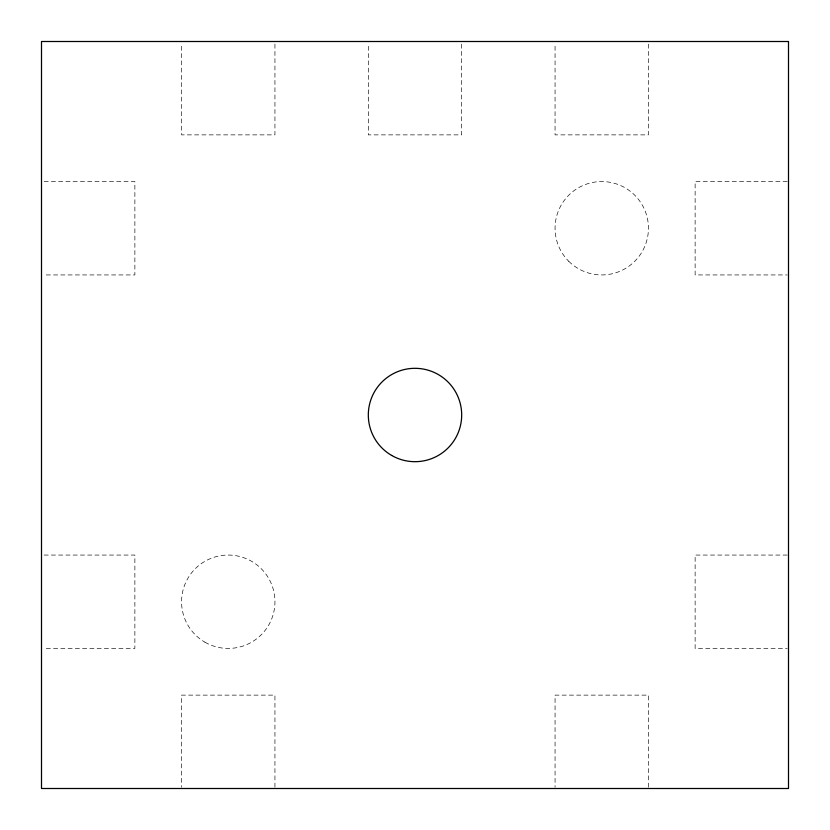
<?xml version="1.0" encoding="UTF-8"?>
<svg xmlns="http://www.w3.org/2000/svg" width="830" height="830" viewBox="0 0 830 830"><rect width="100%" height="100%" fill="white"/><g stroke="black" fill="none" stroke-linecap="round" stroke-linejoin="round"><path stroke-width="0.62" stroke-dasharray="4.15 3.11" d="M44.094 181.563L134.875 181.563L134.875 274.938L44.094 274.938M787.203 181.563L695.125 181.563L695.125 274.938L787.203 274.938M44.094 555.062L134.875 555.062L134.875 648.438L44.094 648.438M787.203 555.062L695.125 555.062L695.125 648.438L787.203 648.438M648.438 44.094L648.438 134.875L555.062 134.875L555.062 44.094M648.438 787.203L648.438 695.125L555.062 695.125L555.062 787.203M461.688 44.094L461.688 134.875L368.313 134.875L368.313 44.094M274.938 44.094L274.938 134.875L181.563 134.875L181.563 44.094M274.938 787.203L274.938 695.125L181.563 695.125L181.563 787.203M568.737 261.263A46.688 46.688 0 0 0 646.85 240.337A46.688 46.688 0 0 0 589.663 183.15A46.688 46.688 0 0 0 568.737 261.263M204.917 642.181A46.688 46.688 0 0 0 274.948 601.74A46.688 46.688 0 0 0 204.917 561.308A46.688 46.688 0 0 0 204.917 642.181"/><path stroke-width="1.25" d="M788.5 41.5L41.5 41.5L41.5 788.5L788.5 788.5L788.5 41.5M391.656 455.431A46.688 46.688 0 0 0 461.688 415A46.688 46.688 0 0 0 391.656 374.569A46.688 46.688 0 0 0 391.656 455.431"/></g></svg>
